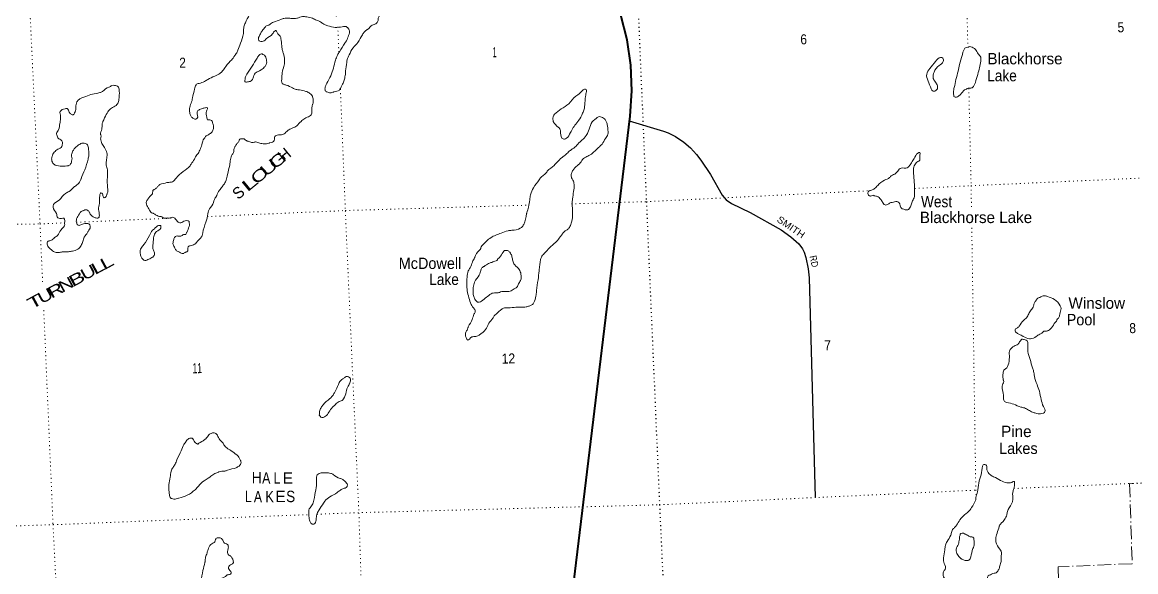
# Model space of a CAD drawing. Header units: feet. Extents: x 745759 to 1002271, y -170898 to 32007.
# Drawn here: x 844289 to 863891, y -19680 to -10011 of the extents above; entities that cross this region are included whole.
import ezdxf
from ezdxf.enums import TextEntityAlignment as Align

# ---------------------------------------------------------------- set-up
doc = ezdxf.new("R2010")
doc.units = ezdxf.units.FT
doc.header["$LTSCALE"] = 48
doc.linetypes.add('DOT_DASHED', pattern=[7.7, 5, -1.2, 0.3, -1.2])
doc.linetypes.add('DOTTED', pattern=[1.5, 0.3, -1.2])
for name, color, linetype, lineweight in [('26', 7, 'Continuous', 40), ('29', 7, 'Continuous', 25), ('39', 7, 'Continuous', 13), ('44', 7, 'DOT_DASHED', 13), ('6', 7, 'DOTTED', 25), ('7', 7, 'DOTTED', 13)]:
    doc.layers.add(name, color=color, linetype=linetype, lineweight=lineweight)
doc.layers.add('30', color=7, linetype='Continuous')
doc.layers.add('41', color=7, linetype='Continuous')

msp = doc.modelspace()

# ---------------------------------------------------------------- linework, layer by layer
at = {"layer": '26'}
msp.add_lwpolyline([(853998.29, -19861.84), (854988.86, -11665.67), (855018.48, -11216.4), (855000.97, -10766.49), (854936.54, -10320.88), (854825.88, -9884.45)], dxfattribs=at)
at = {"layer": '29'}
msp.add_lwpolyline([(854972.15, -11745.24), (855578.28, -11925.03), (855659.75, -11957.79), (855786.73, -12018.91), (855934.17, -12123.47), (856051.69, -12222.45), (856156.55, -12336.48), (856235.11, -12440.2), (856404.39, -12690.58), (856610.77, -13055.98), (856681.27, -13138.74), (856771.64, -13202.72), (857105.27, -13356.96), (857648.21, -13664.49), (857817.28, -13784.95), (857959.22, -13912.76), (858026.88, -14000.01), (858053.85, -14054.77), (858080.98, -14150.98), (858124.82, -14348.25), (858144.31, -14508.09), (858249.66, -18375.46)], dxfattribs=at)
at = {"layer": '39'}
msp.add_line((847387.42, -17436.27), (847391, -17435.5), dxfattribs=at)
for points in [[(851395.12, -8821.25), (851299.15, -8880.91), (851273.25, -8905.41), (851259.29, -8917.68), (851256.06, -8984.15), (851266.25, -8994.07), (851290.47, -8997.77), (851399.2, -8994.31), (851471.8, -9001.38), (851485.98, -9007.23), (851500.41, -9035.21), (851502.54, -9045.25), (851496.89, -9077.53), (851461.57, -9156.51), (851424.29, -9239.53), (851360.83, -9322.91), (851263.55, -9442.97), (851239.7, -9469.46), (851155.76, -9524.94), (851141.76, -9533.17), (851124.24, -9583.73), (851080.64, -9644.7), (851035.07, -9707.71), (851003.06, -9726.26), (850982.92, -9726.53), (850976.9, -9728.62), (850906.52, -9739.64), (850876.46, -9752.12), (850750.15, -9802.12), (850657.9, -9835.57), (850625.91, -9856.12), (850582.06, -9894.96), (850556.43, -9941.59), (850554.68, -9963.76), (850537.15, -10014.32), (850511.23, -10036.8), (850481.17, -10049.28), (850419.17, -10086.35), (850369.4, -10135.33), (850361.38, -10139.46), (850313.51, -10178.35), (850275.86, -10231.19), (850198.91, -10365.07), (850111.44, -10462.86), (850044.41, -10584.53), (850007.13, -10667.56), (849999.69, -10719.99), (849981.29, -10865.16), (849978.01, -10927.61), (849958.9, -11014.41), (849937.55, -11081.12), (849894.24, -11166.25), (849866.55, -11208.89), (849780.25, -11234.2), (849768.21, -11238.39), (849711.96, -11251.22), (849653.38, -11237.92), (849631.08, -11226.14), (849618.3, -11167.94), (849649.54, -11084.99), (849718.44, -10951.22), (849767.2, -10817.71), (849801.82, -10680.38), (849839, -10589.3), (849872.54, -10530.48), (849969.4, -10376.21), (849995.1, -10335.6), (850034.28, -10242.48), (850046.07, -10218.17), (850049.64, -10179.88), (850028.78, -10119.77), (850024.68, -10113.79), (849973.97, -10084.28), (849919.63, -10089.04), (849798.94, -10102.73), (849667.64, -10072.29), (849608.97, -10050.94), (849556.19, -10017.43), (849501.4, -9983.95), (849434.62, -9958.68), (849398.15, -9941.05), (849297.14, -9916.24), (849220.54, -9911.23), (849132.23, -9938.59), (849124.19, -9940.71), (849075.93, -9947.4), (848997.29, -9940.41), (848892.58, -9943.82), (848842.42, -9960.6), (848714.05, -10006.6), (848676, -10025.23), (848642.1, -10053.87), (848589.95, -10072.69), (848568.03, -10093.11), (848512.44, -10160.28), (848480.84, -10213.04), (848449.42, -10279.89)], [(847555.82, -11018.54), (847675.96, -10958.55), (847768.08, -10913.03), (847813.88, -10868.13), (847928.91, -10717.64), (847984.64, -10662.54), (848046.02, -10573.15), (848055.94, -10560.94), (848085.48, -10504.18), (848130.34, -10380.8), (848180.65, -10209.02), (848182.23, -10172.78), (848191.34, -10092.14), (848216.7, -10023.36), (848291.55, -9881.45), (848388.79, -9759.37), (848416.39, -9708.68), (848530.58, -9656.82), (848558.63, -9644.37), (848689.48, -9636.57), (848746.01, -9647.89), (848850.6, -9634.41), (848856.64, -9634.32), (848989.26, -9606.38), (849110.15, -9608.78), (849221.38, -9645.52), (849296.53, -9696.85), (849326.86, -9706.51), (849403.37, -9703.46), (849433.68, -9711.1), (849451.94, -9722.95), (849486.26, -9728.51), (849546.27, -9693.49), (849568.33, -9685.15), (849612.81, -9698.64), (849655.66, -9744.36), (849665.87, -9756.3), (849706.97, -9824.18), (849733.3, -9835.91), (849751.55, -9845.73), (849796.43, -9893.43), (849824.77, -9905.13)], [(848449.42, -10279.89), (848456.08, -10332.13), (848468.31, -10344.04), (848512.71, -10351.5), (848576.68, -10310.38), (848582.66, -10304.26), (848694.4, -10216.21), (848738.06, -10161.28), (848752.11, -10157.06), (848774.68, -10190.98), (848838.15, -10276.68), (848842.42, -10296.75), (848856.04, -10425.38), (848864.87, -10489.68), (848883.75, -10551.82), (848907.34, -10672.27), (848905.93, -10722.61), (848886.83, -10809.42), (848884.88, -10815.48), (848862.01, -10924.48), (848855.34, -11039.31), (848865.98, -11087.47), (848884.27, -11101.32), (848936.83, -11116.72), (849048.23, -11167.55), (849108.97, -11192.9), (849169.51, -11202.15), (849278.58, -11226.85), (849337.3, -11252.23), (849390.29, -11303.85), (849400.6, -11323.84), (849409.46, -11390.14), (849404.09, -11446.57), (849400.16, -11454.68), (849385.58, -11583.7), (849376.16, -11638.17), (849304.19, -11683.42), (849262.13, -11704.11), (849196.27, -11755.32), (849122.64, -11830.78), (849084.67, -11855.45), (848998.52, -11894.85), (848944.6, -11933.82), (848884.73, -11980.91), (848820.44, -11993.86), (848744.09, -12010.98), (848728.31, -12039.38), (848722.87, -12089.77), (848693.01, -12118.36), (848644.84, -12133.09), (848634.82, -12137.25), (848588.66, -12151.96), (848505.99, -12145.03), (848469.69, -12141.48), (848400.9, -12116.24), (848384.81, -12118.47), (848326.48, -12125.29), (848263.8, -12106.01), (848233.44, -12094.34), (848209.02, -12072.53), (848142.41, -12061.34), (848116.31, -12069.75), (848100.66, -12108.2), (848068.9, -12146.87), (848050, -12176.05), (848035.27, -12197.65), (848031.38, -12209.78), (848011.75, -12252.31), (848012.15, -12286.52), (847984.59, -12339.22), (847953.37, -12424.18), (847940.48, -12525), (847900.19, -12692.61), (847877.17, -12789.53), (847847.71, -12852.32), (847806.05, -12905.21), (847760.48, -12968.22), (847711.18, -13057.45), (847707.3, -13069.58), (847685.54, -13102.07), (847642.53, -13211.34), (847569.38, -13327.06), (847557.93, -13379.55), (847519.46, -13531.02), (847465.25, -13714.91), (847453.78, -13765.39), (847422.13, -13814.12), (847370.39, -13867.15), (847322.66, -13918.11), (847242.39, -13943.35), (847222.34, -13951.67), (847204.61, -13984.11), (847203.18, -14032.44), (847161.19, -14059.17), (847151.17, -14063.33), (847131.2, -14077.69), (847103, -14078.06)], [(848209.01, -11055.78), (848217.98, -10971.39), (848241.58, -10922.76), (848334.59, -10784.64), (848421.52, -10642.57), (848439.29, -10612.14), (848485.13, -10571.27), (848511.29, -10568.9), (848525.49, -10576.76), (848551.83, -10590.5), (848587.06, -10672.55), (848591.55, -10710.74), (848584, -10753.1), (848554.32, -10797.79), (848430.43, -10881.99), (848424.41, -10884.08), (848406.38, -10892.37), (848358.97, -10969.49), (848329.48, -11030.28), (848299.51, -11050.8), (848271.39, -11057.22), (848210.97, -11058.04), (848209.01, -11055.78)], [(860940.54, -10452.73), (860956.51, -10440.43), (860988.76, -10442.01), (861031.27, -10459.56), (861069.91, -10491.26), (861117.12, -10565.1), (861162.17, -10626.9), (861164.69, -10669.13), (861147.9, -10782.07), (861119.03, -10895.18), (861078.41, -11036.62), (861009.4, -11162.34), (860989.36, -11170.65), (860943.03, -11171.28), (860908.96, -11185.82), (860902.95, -11187.91), (860878.95, -11202.32), (860805.33, -11279.79), (860755.45, -11320.71), (860713.26, -11329.33), (860690.94, -11315.54), (860686.69, -11297.48), (860679.99, -11241.2), (860697.13, -11158.45), (860725.66, -11017.17), (860764.2, -10869.72), (860787, -10754.69), (860839.33, -10580.89), (860906.3, -10453.18), (860940.54, -10452.73)], [(860288, -11180.05), (860236, -11045.05), (860211, -10925.05), (860267, -10824.05), (860365, -10701.05), (860455, -10631.05), (860497, -10645.05), (860500, -10701.05), (860428, -10773.05), (860340, -10887.05), (860327, -10999.05), (860368, -11066.05), (860399, -11127.05), (860399, -11183.05), (860352, -11222.05), (860324, -11225.05), (860288, -11180.05)], [(845031.9, -13542.37), (845039.5, -13504.03), (845020.85, -13460), (844980.61, -13464.57), (844952.41, -13464.95), (844915.99, -13451.35), (844890.9, -13375.2), (844831.19, -13267.31), (844840.69, -13218.88), (844936.41, -13139.09), (845049.83, -13022.83), (845111.86, -12987.78), (845209.56, -12903.93), (845265.44, -12860.92), (845318.86, -12779.68), (845322.71, -12765.54), (845387.27, -12605.66), (845447.45, -12417.66), (845460.78, -12353.07), (845457.61, -12256.5), (845453.17, -12222.34), (845426.19, -12156.28), (845399.84, -12142.54), (845353.44, -12137.13), (845291.33, -12164.14), (845219.47, -12219.45), (845189.74, -12260.11), (845160.3, -12324.91), (845161.05, -12387.3), (845165.32, -12407.37), (845157.82, -12453.77), (845130.4, -12518.54), (845108.42, -12532.93), (845100.38, -12535.05), (844987.67, -12542.6), (844870.62, -12524.06), (844842.21, -12506.33), (844807.07, -12432.33), (844812.39, -12371.86), (844851.8, -12298.88), (844915.63, -12245.68), (844953.67, -12227.05), (844983.5, -12194.45), (844993.23, -12166.14), (844996.7, -12119.8), (844984.32, -12095.81), (844947.76, -12070.14), (844941.67, -12066.19), (844927.45, -12056.32), (844896.47, -11992.33), (844894.14, -11966.19), (844927.6, -11901.33), (844950.47, -11792.32), (844958.14, -11760.02), (844954.41, -11617.16), (844952.11, -11593.03), (844965.92, -11568.69), (844993.84, -11546.17), (845042.03, -11533.45), (845070.16, -11527.04), (845092.46, -11538.81), (845127.54, -11608.79), (845133.66, -11614.74), (845150.01, -11634.65), (845184.29, -11638.21), (845200.27, -11625.92), (845217.91, -11585.42), (845229.55, -11549.05), (845236.5, -11456.36), (845250.07, -11411.9), (845269.89, -11385.46), (845410.05, -11315.13), (845522.38, -11275.38), (845653.01, -11249.46), (845701.08, -11226.68), (845810.98, -11152.73), (845821.02, -11150.58), (845867.06, -11125.81), (845915.35, -11121.14), (845945.64, -11126.77), (845980.21, -11154.48), (845997.11, -11220.68), (845988.83, -11369.74), (845969.51, -11438.43), (845899.74, -11499.75), (845823.8, -11549.09), (845768.44, -11636.38), (845709.44, -11755.94), (845695.97, -11808.45), (845688.9, -11891.08), (845667.86, -11983.95), (845669.97, -11991.97), (845674.58, -12040.21), (845668.8, -12062.44), (845675.33, -12102.6), (845691.97, -12146.66), (845735.06, -12212.5)], [(847103, -14078.06), (847044.28, -14052.69), (846995.59, -14023.16), (846966.74, -13969.2), (846941.77, -13903.12), (846957.07, -13834.48), (846962.84, -13812.25), (846998.66, -13775.54), (847063.13, -13776.68), (847079.24, -13776.47), (847127.22, -13745.63), (847167.47, -13743.07), (847179.22, -13714.74), (847183.18, -13708.64), (847206.72, -13656), (847231.71, -13557.04), (847227.38, -13530.93), (847225.17, -13514.85), (847184.72, -13501.31), (847134.51, -13514.06), (847062.33, -13541.2), (847031.97, -13529.53), (846972.72, -13459.88), (846928.2, -13442.37), (846894.08, -13452.89), (846819.58, -13455.91), (846789.4, -13458.32), (846732.66, -13430.91), (846710.51, -13431.2), (846702.43, -13429.3), (846661.94, -13411.73), (846632, -13397.05), (846590.97, -13372.43), (846566.7, -13364.7), (846538.14, -13334.9), (846492.87, -13255), (846474.22, -13210.97), (846477.62, -13158.58), (846505.33, -13117.95), (846511, -13109.05), (846519.21, -13099.66), (846530, -13084.05), (846537.05, -13075.26), (846578.78, -13028.4), (846600.12, -12959.68), (846608.12, -12955.55), (846658.09, -12922.67), (846685.83, -12884.05), (846739.89, -12857.16), (846868.47, -12829.26), (846930.79, -12818.36), (846998.49, -12753.04), (847122.01, -12638.66), (847241.65, -12536.41), (847259.4, -12505.98), (847318.84, -12422.65), (847362.21, -12343.57), (847370.17, -12335.41), (847413.59, -12260.35), (847450.74, -12167.27), (847494, -12053.05), (847503, -12044.05), (847515.45, -12019.46), (847535.41, -12005.1), (847603.43, -11965.94), (847639.21, -11925.21), (847656.65, -11868.61), (847643.68, -11794.31), (847620.89, -11742.28), (847590.5, -11726.59), (847550.19, -11725.12), (847537.7, -11691.07), (847535.56, -11681.03), (847532.29, -11576.42), (847547.92, -11535.94), (847547.67, -11515.82), (847515.43, -11514.24), (847461.19, -11527.05), (847395.07, -11556.11), (847371.14, -11576.57), (847365.32, -11594.76), (847368.61, -11701.4), (847344.61, -11715.81), (847312.29, -11708.19), (847269.66, -11680.58), (847246.93, -11632.58), (847231.99, -11562.34), (847243.2, -11489.72), (847245.12, -11481.64), (847278.22, -11386.6), (847285.74, -11342.21), (847322.16, -11186.74), (847347.44, -11111.93), (847365.38, -11095.58), (847403.55, -11087.01), (847497.8, -11051.53), (847555.82, -11018.54)], [(854221.83, -11228.95), (854204.76, -11317.74), (854190.45, -11468.9), (854181.25, -11541.48), (854153.87, -11610.28), (854080.9, -11742.1), (854049.16, -11782.78), (853938.39, -11953.34), (853869.08, -12052.89), (853835.01, -12067.44), (853810.79, -12063.74), (853790.46, -12047.91), (853762.91, -11933.55), (853758.5, -11901.41), (853742.03, -11871.43), (853693.23, -11833.84), (853668.68, -11801.97), (853662.57, -11796.01), (853644.17, -11774.12), (853633.67, -11738.02), (853638.78, -11659.46), (853660.6, -11630.98), (853776.31, -11536.84), (853908.15, -11444.5), (854033.47, -11311.99), (854069.46, -11289.37), (854151.12, -11211.78), (854199.17, -11186.98), (854213.36, -11194.85), (854221.83, -11228.95)], [(854246.58, -11953.23), (854289.4, -11827.86), (854305.09, -11791.42), (854392.65, -11701.69), (854470.86, -11672.46), (854501.26, -11688.16), (854537.8, -11711.82), (854570.6, -11759.69), (854583.16, -11799.78), (854585.28, -11807.8), (854600.91, -11936.41), (854597.43, -11982.75), (854556.03, -12057.78), (854494.74, -12155.21), (854454.94, -12196), (854347.36, -12296.07), (854265.51, -12357.55), (854229.44, -12374.14), (854153.54, -12427.49), (854096.05, -12504.74), (854020.26, -12568.16), (853986.55, -12612.9), (853968.76, -12641.31), (853953.34, -12699.9), (853957.83, -12738.08), (853959.93, -12746.09), (853982.59, -12788.06), (854003.65, -12864.27), (853993.08, -12991.22), (853976.46, -13118.24), (853967.4, -13202.9)], [(853967.4, -13202.9), (853975.34, -13361.81), (853959.21, -13529.08), (853927.92, -13608), (853894.2, -13652.74), (853868.22, -13669.19), (853794.51, -13738.61), (853758.84, -13787.39), (853691.33, -13868.81), (853615.64, -13940.27), (853561.81, -13987.29), (853494.25, -14064.67), (853434.6, -14129.89), (853413.1, -14184.52), (853389.09, -14368.01), (853387.28, -14384.13), (853369.01, -14541.37), (853343.1, -14732.93), (853335.9, -14805.49), (853307.02, -14916.58), (853297.26, -14942.87), (853259.5, -14985.66), (853211.38, -15004.42), (853157.17, -15019.23), (853080.69, -15024.28), (852945.77, -15028.1), (852808.9, -15035.98), (852776.67, -15036.41), (852726.64, -15063.25), (852674.77, -15106.21), (852668.81, -15112.32), (852597.09, -15179.71), (852571.39, -15220.31), (852503.96, -15307.76), (852462.67, -15392.85), (852381.16, -15482.51), (852355.17, -15498.96), (852310, -15530.05), (852236.85, -15542.82), (852200.67, -15549.33), (852128.79, -15602.64), (852114.5, -15586.72), (852093.09, -15480.34), (852100.81, -15452.06), (852120.7, -15431.65), (852132.28, -15389.23), (852140.12, -15371.02), (852211.06, -15239.24), (852240.22, -15150.28), (852263.76, -15097.63), (852255.34, -15067.55), (852214.47, -15017.78), (852193.82, -14975.79), (852150.11, -14857.63), (852122.48, -14737.23), (852112.96, -14614.58), (852119.64, -14499.76), (852140.43, -14384.75), (852172, -14329.99), (852213.12, -14230.81), (852215.06, -14224.74), (852253, -14156.05), (852256.42, -14145.69), (852331.53, -14025.93), (852359.32, -13991.34), (852361.17, -13977.23), (852380.94, -13946.77), (852498.4, -13830.46), (852538.34, -13801.74), (852718.66, -13720.83), (852841.04, -13678.93), (852907.43, -13672), (853056.05, -13635.79), (853076.03, -13621.43), (853117.72, -13570.55), (853167.8, -13378.67), (853171.65, -13364.53), (853200.66, -13263.5), (853221.34, -13138.43), (853238.35, -13045.61), (853289.26, -12922.15), (853388.29, -12781.94), (853408.1, -12753.5), (853511.73, -12659.51), (853531.55, -12633.08), (853655.2, -12528.77), (853700.92, -12477.84), (853790.51, -12390.09), (853860.38, -12336.82), (853924.11, -12275.58), (853980.05, -12236.59), (853986.04, -12232.48), (854031.92, -12195.64), (854107.5, -12114.11), (854161.33, -12067.1), (854228.82, -11983.67), (854246.58, -11953.23)], [(845735.06, -12212.5), (845778.54, -12310.55), (845780.96, -12344.73), (845767, -12524.06), (845788.16, -12608.31), (845789.12, -12688.81), (845787.34, -12876.03), (845791.87, -12918.23), (845785.11, -13027.01), (845779.2, -13037.16), (845761.66, -13085.7), (845731.58, -13098.19), (845709.07, -13068.3), (845700.55, -13030.17), (845672.14, -13012.44), (845652.58, -13061.01), (845646.19, -13199.98), (845634.71, -13250.45), (845640.02, -13357.05), (845644.43, -13389.2), (845631.08, -13451.78), (845600.94, -13458.23), (845572.65, -13450.55), (845521.99, -13425.07), (845477, -13369.32), (845474.92, -13363.3), (845460.51, -13337.33), (845411.83, -13309.81), (845369.68, -13322.46), (845347.63, -13330.8), (845280.02, -13404.18), (845240.83, -13495.28), (845241.26, -13531.5), (845257.83, -13569.53), (845288.24, -13585.22), (845346.4, -13564.3), (845388.57, -13553.67), (845444.96, -13552.92), (845473.4, -13572.66), (845477.55, -13582.66), (845485.84, -13602.68), (845462.48, -13669.42), (845436.8, -13712.03), (845381.35, -13791.28), (845356.09, -13868.11), (845324.68, -13936.97), (845267.08, -14004.17), (845243.06, -14016.57), (845152.71, -14041.93), (845088.34, -14048.84), (845009.79, -14049.9), (844943.45, -14060.85), (844866.87, -14057.86), (844810.04, -14022.4), (844799.86, -14012.47), (844750.97, -13966.83), (844725.98, -13898.73), (844731.72, -13874.5), (844793.89, -13851.53), (844857.74, -13800.35), (844909.67, -13763.42), (844968.95, -13668.01), (845036.25, -13568.49), (845032, -13550.05), (845031.9, -13542.37)], [(859238.08, -12967.32), (859294.14, -12938.39), (859347.86, -12881.32), (859469.65, -12791.13), (859557.72, -12743.66), (859595.56, -12706.92), (859627.61, -12692.4), (859701.44, -12633.05), (859761.19, -12575.89), (859813.57, -12577.2), (859843.81, -12578.81), (859885.88, -12560.14), (859917.63, -12519.46), (859969.11, -12444.29), (860012.51, -12367.23), (860020.4, -12353.04), (860048.19, -12318.44), (860088.3, -12303.82), (860090.87, -12350.08), (860091.77, -12426.56), (860085.94, -12444.74), (860071.95, -12452.98), (860012.1, -12502.09), (859980.81, -12581.01), (859982.34, -12709.81), (859994.25, -12864.63), (859998.23, -13029.63), (859994.79, -13080), (859963.46, -13154.89), (859904.64, -13290.53), (859896.67, -13298.68), (859878.68, -13308.99), (859830.34, -13309.63), (859785.83, -13294.13), (859775.72, -13290.24), (859720.03, -13180.28), (859687.61, -13164.61), (859603.19, -13179.83), (859579.05, -13182.16), (859531.07, -13213), (859476.84, -13225.79), (859454.51, -13212), (859417.47, -13146.07), (859397.07, -13124.21), (859344.13, -13076.61), (859285.56, -13063.31), (859277.45, -13059.39), (859253.27, -13057.69), (859220, -13071.05), (859209.05, -13066.34), (859194.88, -13060.49), (859180.54, -13040.55), (859185.96, -12988.14), (859238.08, -12967.32)], [(846727.53, -13594.99), (846727.02, -13632.26), (846653.23, -13693.64), (846629.38, -13720.13), (846609.72, -13760.65), (846600.21, -13807.07), (846587.65, -13936.06), (846586.31, -13992.43), (846609.19, -14052.51), (846615.69, -14090.66), (846609.94, -14114.9), (846554.1, -14161.95), (846481.99, -14195.12), (846443.79, -14201.67), (846429.62, -14195.82), (846419.45, -14187.9), (846403.18, -14174.04), (846376.42, -14126.09), (846363.56, -14061.86), (846365.15, -14027.62), (846382.78, -13985.11), (846430.37, -13922.07), (846527.17, -13763.78), (846580.46, -13672.48), (846614.36, -13643.84), (846656.2, -13605.04), (846686.21, -13588.53), (846712.37, -13586.17), (846727.53, -13594.99)], [(852257.95, -14884.05), (852232.25, -14820.3), (852227.76, -14782.11), (852228.58, -14681.46), (852251.58, -14584.54), (852334.69, -14458.63), (852352.28, -14414.11), (852367.72, -14357.55), (852401.48, -14316.84), (852419.48, -14306.54), (852499.47, -14257.16), (852553.61, -14236.3), (852629.79, -14207.1), (852653.77, -14190.68), (852653.68, -14182.63), (852659.65, -14176.51), (852691.56, -14149.92), (852754.87, -14054.47), (852780.77, -14029.97), (852829.11, -14029.32), (852871.76, -14058.94), (852904.76, -14122.91), (852921.65, -14189.1), (852942.63, -14259.27), (853022.22, -14344.75), (853063.44, -14422.69), (853070.05, -14470.91), (853064.85, -14541.43), (853031.36, -14604.27), (853027.43, -14612.38), (852993.91, -14673.21), (852945.93, -14704.05), (852915.98, -14726.58), (852831.64, -14747.85), (852730.97, -14751.21), (852688.81, -14763.85), (852666.76, -14772.2), (852578.17, -14775.4), (852544.07, -14787.93), (852460.23, -14851.45), (852372.42, -14919.05), (852334.36, -14937.68), (852304.11, -14934.06), (852257.95, -14884.05)], [(861893.16, -15530.37), (861812.08, -15487.17), (861767.27, -15445.5), (861774.87, -15407.15), (861798.9, -15394.76), (861840.76, -15357.97), (861910.13, -15262.45), (861969.95, -15211.33), (862007.38, -15140.38), (862025.08, -15103.91), (862072.69, -15042.9), (862090.32, -15000.4), (862107.82, -14947.83), (862139.47, -14899.1), (862169.27, -14864.49), (862189.32, -14856.16), (862201.38, -14854), (862243.44, -14833.3), (862317.9, -14828.28), (862338.14, -14836.07), (862461.63, -14888.76), (862561.68, -15002.16), (862574.05, -15026.14), (862572.58, -15072.46), (862549.56, -15169.38), (862529.97, -15215.93), (862504.15, -15246.47), (862504.29, -15258.54), (862460.51, -15303.41), (862456.58, -15311.51), (862387.26, -15411.06), (862353.28, -15433.66), (862333.26, -15443.99), (862270.89, -15448.84), (862247, -15473.32), (862200.99, -15500.1), (862139.03, -15541.17), (862036.8, -15582.79), (862018.67, -15583.04), (861911.39, -15538.18), (861893.16, -15530.37)], [(861886.77, -15586.09), (861942.31, -15598.14), (861980.79, -15615.74), (861991.24, -15647.81), (861993.08, -15802.76), (862033.04, -15945.14), (862073.07, -16093.54), (862093.96, -16155.67), (862109.05, -16240), (862153.09, -16386.34), (862194.75, -16502.52), (862224.72, -16651.06), (862266.43, -16771.27), (862291.7, -16863.52), (862267.81, -16887.99), (862259.78, -16890.12), (862215.61, -16902.78), (862130.87, -16889.82), (862076.28, -16872.44), (862003.32, -16835.17), (861932.38, -16797.87), (861867.74, -16782.63), (861746.31, -16733.93), (861616.99, -16699.43), (861572.37, -16673.85), (861565.48, -16603.5), (861543.89, -16481.02), (861542.84, -16392.47), (861564.09, -16315.7), (861559.91, -16303.68), (861559.84, -16297.64), (861553.39, -16263.51), (861556.56, -16191.02), (861581.91, -16120.22), (861597.9, -16109.95), (861655.11, -16008.55), (861665.62, -15875.57), (861674.54, -15778.83), (861712.33, -15738.08), (861748.24, -15709.42), (861820.39, -15678.26), (861836.19, -15651.89), (861886.77, -15586.09)], [(849518, -16925.86), (849527.08, -16843.21), (849558.53, -16778.38), (849671.93, -16660.12), (849759.51, -16572.39), (849791.09, -16517.62), (849855.98, -16385.92), (849889.44, -16321.07), (849947.34, -16278.02), (849993.31, -16247.21), (850015.43, -16244.9), (850049.87, -16260.54), (850064.25, -16284.5), (850060.85, -16336.87), (850047.21, -16375.3), (850045.27, -16381.37), (850025.51, -16413.84), (849992.48, -16514.91), (849945.61, -16638.33), (849919.75, -16664.84), (849847.61, -16695.99), (849789.84, -16751.11), (849747.96, -16785.89), (849686.57, -16873.27), (849627, -16944.51), (849584.94, -16965.21), (849546.6, -16959.68), (849518, -16925.86)], [(847373.62, -17433.38), (847472.85, -17374.02), (847520.78, -17339.16), (847574.35, -17272.01), (847626.36, -17241.13), (847682.76, -17242.37), (847723.51, -17280.07), (847764.73, -17358.02), (847813.66, -17407.68), (847846.49, -17457.55), (847905.59, -17515.12), (847958.32, -17544.6), (848064.03, -17625.71), (848108.94, -17675.42), (848131.64, -17721.4), (848135.82, -17733.43), (848140.11, -17755.51), (848104.63, -17820.4), (848054.62, -17849.25), (847904.08, -17893.54), (847851.91, -17910.34), (847751.34, -17921.75), (847731.32, -17932.09), (847663.18, -17961.19), (847591.31, -18014.48), (847461.42, -18100.76), (847332.13, -18237.36), (847192.29, -18333.84), (847047.88, -18386.1), (847037.84, -18388.24), (846957.43, -18401.41), (846919.07, -18393.87), (846902.87, -18386.03), (846877.9, -18319.95), (846871.04, -18251.62), (846869.78, -18146.96), (846894.41, -18017.83), (846909.28, -17912.97), (846944.71, -17844.05), (846978.29, -17789.26), (847011.59, -17710.31), (847086.21, -17550.3), (847133.24, -17440.98), (847176.84, -17382.03), (847182.77, -17371.89), (847240.67, -17328.83), (847278.98, -17332.35), (847293.22, -17344.23), (847340.39, -17414.04), (847373.62, -17433.38)], [(861073.4, -18417.49), (861076.9, -18373.17), (861103.94, -18276.19), (861126.27, -18120.91), (861168.84, -17973.42), (861193.22, -17822.14), (861203.05, -17801.89), (861265.62, -17813.12), (861267.86, -17831.21), (861291.23, -17933.55), (861317.77, -17963.39), (861352.34, -17991.1), (861421.22, -18024.4), (861536.78, -18087.27), (861653.94, -18115.89), (861662, -18115.78), (861708.25, -18109.13), (861740.27, -18092.6), (861754.42, -18096.44), (861756.63, -18112.51), (861755.33, -18172.9), (861739.91, -18231.48), (861724.54, -18294.08), (861725.26, -18354.45), (861722.21, -18437.01), (861702.67, -18487.59), (861633.79, -18623.36), (861620.36, -18679.9), (861583.04, -18760.9), (861557.3, -18797.47), (861513.44, -18836.3), (861489.73, -18874.86), (861487.84, -18884.95), (861448.96, -19004.22), (861425.99, -19105.16), (861430.59, -19153.4), (861496.61, -19285.36), (861519.2, -19321.28), (861522.46, -19425.9), (861521.3, -19498.37), (861500.08, -19577.15), (861478.69, -19641.84), (861443.02, -19690.62), (861419.02, -19705.03), (861372.77, -19711.69), (861334.75, -19732.32), (861328.72, -19734.42), (861294.71, -19752.98), (861275.19, -19805.58), (861251.45, -19842.12), (861208.8, -19981.56), (861200.81, -19987.71), (861165.25, -20046.54), (861139.86, -20113.3), (861132.38, -20161.71), (861122.4, -20338.96), (861101.34, -20431.82), (861060.11, -20520.93), (861050.39, -20551.25), (861028.51, -20573.68), (860997.17, -20648.57), (860993.26, -20658.69), (860985.71, -20701.05), (860958.18, -20757.77), (860948.62, -20800.16), (860928.88, -20834.65), (860842.36, -20841.84), (860820.21, -20842.13), (860726.75, -20774.95), (860607.29, -20722.2), (860558.62, -20694.68), (860520.53, -20709.28), (860496.36, -20709.6), (860480.01, -20689.69), (860486.9, -20590.97), (860486.79, -20582.93), (860513.2, -20431.62), (860527.82, -20306.64), (860526.94, -20232.19), (860544.43, -20008.54), (860577.54, -19913.51), (860578.95, -19863.17), (860558.5, -19837.28), (860507.37, -19771.54), (860502.72, -19719.27), (860504.28, -19681.02), (860536, -19638.32), (860539.43, -19587.96), (860506.01, -19487.77), (860509.49, -19441.44), (860509.42, -19435.39), (860529.87, -19292.22), (860541.05, -19215.59), (860570.44, -19146.76), (860633.59, -19037.24), (860643.31, -19006.91), (860664.65, -18938.2)], [(849335.84, -18627.39), (849342.33, -18572.61), (849370.11, -18538.02), (849411.57, -18467.02), (849430.57, -18372.17), (849462.76, -18200.65), (849469.11, -18057.66), (849482.24, -17976.98), (849516.19, -17952.37), (849586.51, -17937.34), (849632.88, -17940.74), (849719.59, -17949.64), (849764.16, -17971.17), (849883.8, -18038), (849891.89, -18039.91), (849944.58, -18067.37), (849997.59, -18121.01), (850007.81, -18132.94), (850006.38, -18181.27), (849970.43, -18207.92), (849944.35, -18216.32), (849890.29, -18243.21), (849832.42, -18288.27), (849702.38, -18362.47), (849616.69, -18440.11), (849590.95, -18476.68), (849513.77, -18592.44), (849480.29, -18655.29), (849465.13, -18736), (849463.27, -18748.11), (849440.09, -18830.94), (849404, -18845.51), (849383.77, -18837.73), (849361.3, -18811.87), (849338.14, -18727.65), (849335.84, -18627.39)], [(860664.65, -18938.2), (860700.49, -18903.5), (860738.24, -18858.72), (860795.56, -18767.39), (860905.03, -18657.24), (860940.95, -18628.58), (861002.47, -18551.28), (861073.4, -18417.49)], [(860875, -19011.88), (860945.95, -19049.17), (860964.21, -19061.01), (861020.72, -19070.31), (861039.09, -19090.19), (861043.45, -19118.31), (861048.31, -19188.69), (861025.15, -19273.53), (860988.61, -19418.94), (860976.93, -19453.3), (860964.99, -19465.54), (860941.02, -19481.96), (860888.63, -19480.65), (860827.95, -19459.32), (860817.78, -19451.41), (860791.34, -19429.62), (860742.17, -19359.83), (860727.52, -19313.74), (860734.96, -19261.3), (860774.16, -19170.22), (860773.99, -19156.13), (860789.55, -19109.62), (860788.95, -19059.32), (860798.76, -19037.05), (860800.56, -19018.91), (860875, -19011.88), (860881.14, -19019.84)], [(847546.64, -19329.38), (847560.22, -19286.93), (847607.55, -19201.76), (847677.48, -19154.53), (847691.08, -19112.08), (847698.95, -19097.89), (847751.15, -19083.1), (847795.62, -19096.58), (847809.9, -19110.49), (847838.76, -19166.45), (847859.12, -19184.29), (847901.6, -19199.82), (847911.86, -19215.78), (847912.61, -19278.17), (847903.22, -19334.65), (847903.29, -19340.69), (847915.83, -19378.76), (847966.62, -19414.31), (847980.95, -19434.24), (847998.3, -19536.65), (847954.25, -19559.39), (847922.4, -19590.01), (847918.8, -19626.28), (847943.35, -19658.16), (847967.93, -19692.04), (847952.15, -19720.43), (847897.98, -19737.26), (847856.07, -19770.02), (847810.01, -19792.79), (847784.2, -19823.33), (847780.26, -19831.42), (847736.7, -19894.41), (847713.36, -19963.15), (847689.79, -20013.79), (847638.18, -20076.88), (847604.14, -20093.44), (847549.83, -20100.2), (847511.26, -20074.56), (847488.86, -20054.74), (847426.07, -20025.39), (847413.53, -19987.32), (847416.54, -19902.74), (847431.98, -19846.18), (847470.04, -19660.5), (847504.55, -19515.12), (847506.44, -19505.03), (847511.79, -19446.59), (847535.04, -19369.79), (847546.64, -19329.38)]]:
    msp.add_spline(points, degree=3, dxfattribs=at)
at = {"layer": '44'}
msp.add_lwpolyline([(866442.55, -18015.19), (863782.15, -18130.72), (863828.03, -19539.71), (862523.13, -19595.14), (862569.68, -20863.8), (861219.31, -20943), (861322.68, -21117.29), (861520.05, -21331.97), (861814.06, -21552.86), (862130.69, -21736.79), (862252.48, -21781.73), (862439.62, -21828.84), (862843.68, -21838.99), (862970.2, -21845.92), (863096.15, -21875.15), (863336.99, -22021.98), (863732.86, -22329.05), (863899.03, -22466.8)], dxfattribs=at)
at = {"layer": '6'}
for p, q in [((855041.88, -7718.35), (855274.83, -13167.57)), ((855274.84, -13167.6), (855507.57, -18503.24)), ((855507.52, -18502.44), (855748.29, -23832.09))]:
    msp.add_line(p, q, dxfattribs=at)
at = {"layer": '7'}
for p, q in [((860877.75, -7997.49), (860935.16, -10439.77)), ((844341.4, -8070.95), (844602, -13561.68)), ((849843.62, -10089.81), (849861.85, -10536.4)), ((849888.43, -11187.45), (849975.79, -13327.21)), ((860952.43, -11174.83), (860992.65, -12885.69)), ((860989.43, -12887.42), (866258.16, -12651.32)), ((859997.55, -12936.19), (860993.38, -12887.24)), ((860992.67, -12885.74), (860998.87, -13283.86)), ((855272.88, -13168.54), (859190.94, -12975.85)), ((847545.81, -13430.73), (849971.69, -13324.58)), ((849976.03, -13324.4), (853209.23, -13229.21)), ((853955.28, -13207.26), (855275.31, -13168.42)), ((845241.96, -13531.58), (846969.08, -13455.97)), ((849976.02, -13332.39), (850214.79, -18655.19)), ((840024.82, -13633), (844600.23, -13559.64)), ((844596.89, -13559.82), (845032.99, -13540.72)), ((844601.85, -13558.42), (844646.59, -14595.41)), ((861004.25, -13629.33), (861076.12, -18245.12)), ((844667.51, -15080.27), (844830.45, -18857.03)), ((861744.4, -18216), (866437.53, -18015.39)), ((855506.82, -18502.47), (861076.72, -18244.55)), ((861075.76, -18244.6), (861079.85, -18244.43)), ((861076.12, -18244.43), (861078.5, -18318.99)), ((850196.38, -18641.11), (855507.64, -18502.44)), ((844831.67, -18852.75), (849336.6, -18675.15)), ((849475.37, -18669.69), (850207.84, -18640.83)), ((850214.41, -18650.03), (850381.4, -23611.95)), ((840223.47, -18995.96), (844820.85, -18853.09))]:
    msp.add_line(p, q, dxfattribs=at)
msp.add_lwpolyline([(844829.88, -18845.01), (845100.2, -24207.63), (845293.21, -29519.1)], dxfattribs=at)

# ---------------------------------------------------------------- texts
at = {"layer": '30'}
for s, rotation, width, p in [('SMITH', 325.472, 1.1, (857788.01, -13664.94)), ('RD', 282.529, 0.9, (858169.89, -14230.71))]:
    msp.add_text(s, height=120, rotation=rotation, dxfattribs=dict(at, width=width)).set_placement(p, align=Align.CENTER)
at = {"layer": '41'}
for s, p in [('Blackhorse', (861279.53, -10751.56)), ('Blackhorse Lake', (860090.41, -13544.75)), ('Winslow', (862706.89, -15053.5)), ('Pine', (861521.74, -17310.67))]:
    msp.add_text(s, height=200, dxfattribs=at).set_placement(p)
for s, width, p in [('Lake', 0.9, (861275.56, -11049.31)), ('West', 0.9, (860110.26, -13266.81)), ('McDowell', 0.95, (850916.78, -14352.7)), ('Lake', 0.9, (851452.78, -14634.6)), ('Pool', 0.95, (862675.14, -15343.33)), ('Lakes', 0.95, (861486.01, -17608.45))]:
    msp.add_text(s, height=200, dxfattribs=dict(at, width=width)).set_placement(p)
for s, rotation, width, p in [('G', 39.488, 1.5, (848850.02, -12514.4)), ('U', 39.488, 1.6, (848692.21, -12644.44)), ('O', 39.488, 1.5, (848528.31, -12779.49)), ('L', 39.488, 1.9, (848357.74, -12920.05)), ('U', 28.454, 1.35, (845496.64, -14499.45)), ('L', 28.454, 1.5, (845665.36, -14408.02)), ('L', 28.454, 1.5, (845824.78, -14324.6)), ('N', 28.454, 1.35, (845107, -14713.56)), ('B', 28.454, 1.55, (845296.49, -14610.88)), ('U', 28.454, 1.35, (844739.8, -14912.55)), ('R', 28.454, 1.4, (844922.04, -14813.46)), ('T', 28.454, 1.65, (844560.02, -15009.97))]:
    msp.add_text(s, height=200, rotation=rotation, dxfattribs=dict(at, width=width)).set_placement(p, align=Align.CENTER)
for s, p in [('H', (848967.34, -12417.73)), ('S', (848156.74, -13085.67))]:
    msp.add_text(s, height=200, rotation=39.488, dxfattribs=at).set_placement(p, align=Align.CENTER)
for s, width, p in [('H', 0.9, (848415.56, -18125.09)), ('A', 0.8, (848583.89, -18128.36)), ('L', 0.8, (848771.71, -18128.36)), ('L', 0.8, (848267.38, -18455.51)), ('A', 0.8, (848437.88, -18458.78)), ('K', 0.85, (848643.03, -18458.78)), ('S', 0.9, (849013.54, -18455.51))]:
    msp.add_text(s, height=200, dxfattribs=dict(at, width=width)).set_placement(p, align=Align.CENTER)
for p in [(848964.51, -18131.63), (848834.86, -18455.51)]:
    msp.add_text('E', height=200, dxfattribs=at).set_placement(p, align=Align.CENTER)
at = {"layer": '7'}
for s, rotation, width, p in [('5', 1.031, 0.9, (863571.1, -10189.39)), ('6', 1.031, 0.9, (857987.42, -10399.99)), ('1', 1.034, 0.45, (852569.47, -10626.3)), ('2', 1.031, 0.9, (847054.02, -10811.41)), ('8', 1.036, 0.9, (863779.3, -15482.36)), ('7', 1.031, 0.9, (858409.47, -15783.49)), ('12', 1.035, 0.9, (852730.79, -16018.45)), ('11', 1.034, 0.65, (847285.7, -16188.32))]:
    msp.add_text(s, height=176, rotation=rotation, dxfattribs=dict(at, width=width)).set_placement(p)

doc.saveas('drawing.dxf')
